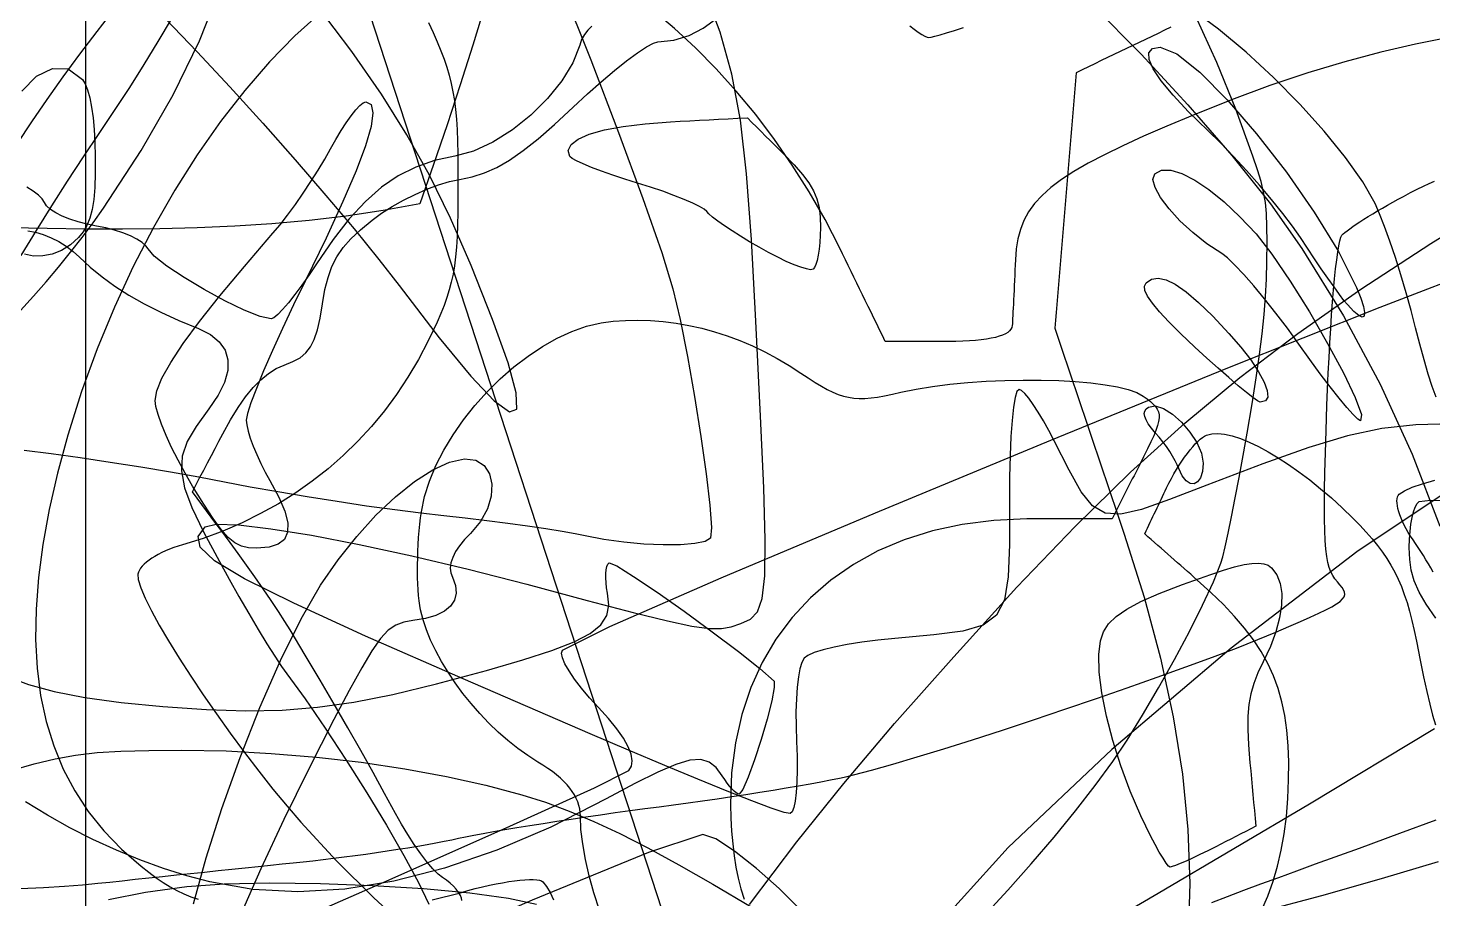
# Model space of a CAD drawing. Extents: x -75 to 75, y -75 to 75.
# Drawn here: x -1.62 to 40.6, y 19.99 to 46.18 of the extents above; entities that cross this region are included whole.
import ezdxf

# ---------------------------------------------------------------- set-up
doc = ezdxf.new("R2010")
doc.units = 0
for name, color, linetype in [('butterfly', 7, 'CONTINUOUS'), ('cat', 7, 'CONTINUOUS'), ('crosshair', 7, 'CONTINUOUS'), ('crown', 7, 'CONTINUOUS'), ('darth', 7, 'CONTINUOUS'), ('fallout', 7, 'CONTINUOUS'), ('hellokitty', 7, 'CONTINUOUS'), ('ironman', 7, 'CONTINUOUS'), ('jackskellington', 7, 'CONTINUOUS'), ('mushroom', 7, 'CONTINUOUS'), ('nes', 7, 'CONTINUOUS'), ('skullbones', 7, 'CONTINUOUS'), ('star', 7, 'CONTINUOUS'), ('stormtrooper', 7, 'CONTINUOUS')]:
    doc.layers.add(name, color=color, linetype=linetype)

msp = doc.modelspace()

# ---------------------------------------------------------------- linework, layer by layer
at = {"layer": 'butterfly', "color": 7}
for points in [[(20.062964, 19.817453), (21.479224, 21.705691), (22.890268, 23.461943), (24.421195, 25.258511), (26.197101, 27.267687), (28.097307, 29.356685), (29.848282, 31.190051), (31.509273, 32.819137), (33.13953, 34.295297), (34.798296, 35.66988), (36.544823, 36.994242), (38.438353, 38.319733), (40.538138, 39.697708), (42.95996, 41.186715)], [(3.353302, 19.834947), (3.728148, 21.218138), (4.202316, 22.709762), (4.750313, 24.242141), (5.346643, 25.747596), (5.965812, 27.158453), (6.582328, 28.40703), (7.170694, 29.425643), (7.694522, 30.18319), (8.253951, 30.886798), (8.833578, 31.522961), (9.418001, 32.078168), (9.991816, 32.538907), (10.539624, 32.891674), (11.046021, 33.122949), (11.495606, 33.219229), (11.8316, 33.176853), (12.08153, 33.02081), (12.24359, 32.77395), (12.315975, 32.459137), (12.296879, 32.099227), (12.184497, 31.717087), (11.977023, 31.335571), (11.672652, 30.977538), (11.4924, 30.791342), (11.343058, 30.608403), (11.225212, 30.430137), (11.139447, 30.257964), (11.086347, 30.093305), (11.066499, 29.937575), (11.080486, 29.792196), (11.128892, 29.658587), (11.224508, 29.410144), (11.246199, 29.181654), (11.196008, 28.975349), (11.075976, 28.793465), (10.888144, 28.638243), (10.634554, 28.511912), (10.317247, 28.416713), (9.938264, 28.354878), (9.667484, 28.3097), (9.429289, 28.221274), (9.203774, 28.064641), (8.971032, 27.814834), (8.711157, 27.446901), (8.404244, 26.935873), (8.030384, 26.256787), (7.569673, 25.384687), (6.80181, 23.881227), (6.065756, 22.372467), (5.374354, 20.888184), (4.740444, 19.458141)], [(42.017117, 32.904574), (38.317094, 30.421673), (34.5334, 27.531297), (30.945788, 24.484028), (27.834002, 21.53044), (25.477792, 18.921118), (24.156908, 16.906635), (24.151097, 15.737578), (24.368791, 15.782956), (24.884239, 16.009524), (25.663825, 16.399143), (26.673931, 16.933689), (27.880941, 17.595023), (29.251238, 18.365016), (30.751207, 19.225528), (32.347222, 20.158428)], [(32.347222, 20.158428), (36.887136, 22.848353), (40.650352, 25.109661)]]:
    msp.add_lwpolyline(points, dxfattribs=at)
at = {"layer": 'cat', "color": 7}
for points in [[(-1.828203, 39.340008), (-1.37297, 40.085549), (-0.907196, 40.833867), (-0.434863, 41.576077), (0.040018, 42.303294), (0.513463, 43.006631), (0.979149, 43.697878), (1.431882, 44.391724), (1.869309, 45.083628), (2.289078, 45.769059), (2.688846, 46.443513)], [(32.71835, 46.200207), (32.528643, 46.108945), (32.338936, 46.017685), (32.149229, 45.926423), (31.959522, 45.835161), (31.769818, 45.743901), (31.580111, 45.652639), (31.390407, 45.561377), (31.2007, 45.470118), (31.010993, 45.378855), (30.821289, 45.287596), (30.631584, 45.196334), (30.441877, 45.105074), (30.25217, 45.013812), (30.062466, 44.92255), (29.872759, 44.831291), (29.852834, 44.591148), (29.83291, 44.350994), (29.812985, 44.110842), (29.79306, 43.870699), (29.773135, 43.630548), (29.75321, 43.390397), (29.733285, 43.150254), (29.71336, 42.910102), (29.693435, 42.669951), (29.67351, 42.429808), (29.653586, 42.189654), (29.633661, 41.949503), (29.613736, 41.709351), (29.593811, 41.469208), (29.573886, 41.229057), (29.553961, 40.988906), (29.534036, 40.748763), (29.514111, 40.508611), (29.494186, 40.268457), (29.474262, 40.028306), (29.454337, 39.788163), (29.434412, 39.548012), (29.414487, 39.30786), (29.394562, 39.067706), (29.374637, 38.827566), (29.354712, 38.587412), (29.334787, 38.347261), (29.314862, 38.107106), (29.294938, 37.866966), (29.275013, 37.626812), (29.255088, 37.386661), (29.235163, 37.146509), (29.365753, 36.759823), (29.496331, 36.373136), (29.626918, 35.986449), (29.757508, 35.599765), (29.888095, 35.213078), (30.018685, 34.826394), (30.149272, 34.439708), (30.279851, 34.053021), (30.410441, 33.666334), (30.541028, 33.279647), (30.671615, 32.892963), (30.802205, 32.506277), (30.932783, 32.119593), (31.06337, 31.732906), (31.19396, 31.346219), (31.324547, 30.959532), (31.923067, 29.062293), (32.413744, 27.230555), (32.796353, 25.459018), (33.070693, 23.742368), (33.236532, 22.075287), (33.293696, 20.452489), (33.241894, 18.868644)]]:
    msp.add_lwpolyline(points, dxfattribs=at)
at = {"layer": 'crosshair', "color": 7}
msp.add_lwpolyline([(0.09992, 74.90009), (0.09992, 37.450045), (0.09992, -0.000003), (0.09992, -37.450048), (0.09992, -74.900096)], dxfattribs=at)
at = {"layer": 'crown', "color": 7}
msp.add_lwpolyline([(10.414676, 46.345396), (10.552539, 46.042349), (10.675528, 45.760516), (10.784469, 45.495388), (10.880186, 45.242452), (10.963505, 44.997187), (11.035251, 44.755088), (11.096248, 44.51164), (11.147321, 44.262328), (11.189297, 44.002641), (11.222999, 43.728067), (11.249254, 43.434087), (11.268885, 43.116195), (11.282717, 42.769877), (11.291573, 42.390616), (11.296283, 41.973904), (11.297666, 41.515222), (11.296368, 41.050876), (11.291923, 40.630816), (11.283428, 40.250344), (11.27, 39.904763), (11.250747, 39.58938), (11.224785, 39.299495), (11.191225, 39.030416), (11.149178, 38.777446), (11.097759, 38.535887), (11.036079, 38.301049), (10.96325, 38.06823), (10.878386, 37.832736), (10.780598, 37.589872), (10.669, 37.334941), (10.542703, 37.063251), (10.400821, 36.770098), (10.108684, 36.211324), (9.791731, 35.674049), (9.450447, 35.158672), (9.08532, 34.665601), (8.696835, 34.195238), (8.285481, 33.747992), (7.851744, 33.324267), (7.396111, 32.924468), (6.919068, 32.548997), (6.421103, 32.198262), (5.902703, 31.872659), (5.364354, 31.572609), (4.806542, 31.298501), (4.229756, 31.050746), (3.634483, 30.82975), (3.021207, 30.635914), (2.886155, 30.594467), (2.75575, 30.549791), (2.630454, 30.502188), (2.51073, 30.451961), (2.397041, 30.399414), (2.289849, 30.344849), (2.189616, 30.288571), (2.096806, 30.23088), (2.011881, 30.172081), (1.935302, 30.112476), (1.867534, 30.052368), (1.809038, 29.992063), (1.760277, 29.931865), (1.721712, 29.872071), (1.693809, 29.812988), (1.677028, 29.75492), (1.687264, 29.58857), (1.76224, 29.343675), (1.896531, 29.028494), (2.084716, 28.651299), (2.32137, 28.220345), (2.601069, 27.743906), (2.918389, 27.230239), (3.267906, 26.687616), (3.644198, 26.124292), (4.04184, 25.548542), (4.455409, 24.968621), (4.879479, 24.3928), (5.308629, 23.82934), (5.737434, 23.286506), (6.16047, 22.772559), (6.572314, 22.295773), (7.647348, 21.132924), (8.763789, 20.018869), (9.921208, 18.953861)], dxfattribs=at)
at = {"layer": 'darth', "color": 7}
for points in [[(14.423108, 47.407158), (15.286408, 45.216939), (16.119529, 43.039592), (16.854461, 41.050213), (17.423193, 39.423902), (17.757713, 38.335757), (17.971282, 37.410043), (18.191317, 36.300814), (18.404249, 35.098146), (18.59651, 33.892112), (18.75453, 32.772785), (18.864743, 31.830239), (18.913581, 31.154542), (18.887472, 30.835775), (18.729871, 30.737866), (18.419079, 30.671666), (17.986978, 30.636577), (17.465453, 30.632005), (16.886389, 30.65732), (16.28167, 30.711953), (15.683179, 30.79529), (15.122802, 30.906731), (14.824497, 30.968868), (14.424786, 31.039477), (13.941101, 31.116109), (13.390871, 31.196314), (12.791527, 31.277639), (12.160499, 31.357643), (11.515218, 31.433869), (10.873113, 31.503874), (10.183154, 31.582419), (9.40072, 31.683122), (8.552857, 31.801822), (7.666614, 31.93435), (6.769036, 32.076545), (5.887171, 32.224235), (5.048066, 32.37326), (4.278769, 32.519453), (3.506481, 32.666127), (2.658804, 32.816532), (1.763387, 32.966403), (0.847878, 33.11148), (-0.060075, 33.247499), (-0.932824, 33.370201), (-1.74272, 33.47532)], [(15.26926, 24.948092), (11.44927, 26.599933), (8.513764, 27.891167), (6.359602, 28.877288), (4.883647, 29.613789), (3.982758, 30.156164), (3.553799, 30.559911), (3.493629, 30.880521), (3.699111, 31.173491), (4.025314, 31.25402), (4.69843, 31.233051), (5.670995, 31.119072), (6.895542, 30.920535), (8.324604, 30.645902), (9.910717, 30.303637), (11.606413, 29.902204), (13.364227, 29.450067), (15.180032, 28.9655), (16.566137, 28.602977), (17.592874, 28.349555), (18.330572, 28.192287), (18.849563, 28.118223), (19.220177, 28.114413), (19.512745, 28.167925), (19.797597, 28.265803), (20.087967, 28.399207), (20.301457, 28.615871), (20.443161, 29.017445), (20.518173, 29.705585), (20.531587, 30.781941), (20.488499, 32.348164), (20.394002, 34.505911), (20.253191, 37.356833), (20.118813, 39.816873), (19.972322, 41.793792), (19.785525, 43.410254), (19.53023, 44.788921), (19.178244, 46.052455), (18.701375, 47.323519)], [(2.5169, 46.442393), (3.457573, 45.459038), (4.437622, 44.404771), (5.428271, 43.312458), (6.400741, 42.214958), (7.326255, 41.145135), (8.176033, 40.13585), (8.921299, 39.219962), (9.533274, 38.430338), (10.736921, 36.859856), (11.687206, 35.70513), (12.388912, 34.964424), (12.846819, 34.635996), (13.065711, 34.718103), (13.05037, 35.209009), (12.805578, 36.106969), (12.336118, 37.410246), (11.689784, 39.035488), (11.071905, 40.459838), (10.443403, 41.749204), (9.765199, 42.969499), (8.998213, 44.186636), (8.103367, 45.466522), (7.041579, 46.875068)], [(41.165735, 34.268935), (40.082227, 34.247712), (39.068358, 34.133282), (38.028925, 33.909991), (36.868729, 33.562177), (35.492571, 33.074181), (33.805249, 32.43035), (32.686919, 31.997952), (31.843924, 31.701971), (31.216465, 31.559833), (30.744736, 31.588956), (30.36894, 31.806769), (30.029271, 32.230695), (29.66593, 32.878158), (29.219116, 33.766579), (29.058345, 34.075666), (28.896993, 34.364021), (28.739403, 34.625325), (28.589915, 34.853273), (28.45288, 35.041552), (28.332639, 35.183849), (28.233537, 35.273855), (28.159916, 35.305261), (28.098138, 35.243172), (28.042311, 35.06238), (27.993139, 34.771104), (27.951327, 34.377565), (27.917579, 33.889978), (27.892602, 33.316565), (27.8771, 32.665543), (27.871774, 31.945128), (27.870025, 30.644025), (27.835, 29.674225), (27.722091, 28.982289), (27.486678, 28.514782), (27.084143, 28.218271), (26.469866, 28.039314), (25.599229, 27.924475), (24.427612, 27.820321), (23.914838, 27.768733), (23.435054, 27.707011), (22.99627, 27.63691), (22.606496, 27.560188), (22.273741, 27.478595), (22.006013, 27.393889), (21.811324, 27.307822), (21.697682, 27.222154), (21.630928, 27.100095), (21.574043, 26.91058), (21.527615, 26.660181), (21.492238, 26.355469), (21.4685, 26.00301), (21.456994, 25.609378), (21.45832, 25.181139), (21.473052, 24.724871), (21.488332, 24.274563), (21.491233, 23.863864), (21.48227, 23.49848), (21.461955, 23.184118), (21.430802, 22.926492), (21.389325, 22.731304), (21.338036, 22.604267), (21.277449, 22.551088), (21.101929, 22.588347), (20.712694, 22.720229), (20.134386, 22.936906), (19.39165, 23.228543), (18.509127, 23.585311), (17.51146, 23.997375), (16.423293, 24.454908), (15.26926, 24.948092)], [(40.685336, 28.431586), (40.397224, 28.849975), (40.185459, 29.215001), (40.039355, 29.547487), (39.948223, 29.868266), (39.901382, 30.198164), (39.888146, 30.558006), (39.894185, 30.801931), (39.911514, 31.036714), (39.938918, 31.256707), (39.975178, 31.456249), (40.019074, 31.629686), (40.069395, 31.771361), (40.124922, 31.875623), (40.184445, 31.936814), (40.52272, 31.982647), (41.213267, 31.966673)], [(31.820327, 22.482943), (31.502367, 23.223324), (31.221482, 23.986044), (30.982937, 24.748225), (30.791991, 25.486984), (30.653903, 26.179433), (30.573935, 26.802698), (30.55734, 27.333891), (30.609396, 27.750132), (30.702987, 28.01456), (30.854382, 28.254342), (31.080453, 28.479634), (31.398072, 28.7006), (31.8241, 28.927388), (32.375413, 29.170162), (33.068878, 29.439074), (33.921361, 29.744283), (34.30701, 29.873005), (34.639473, 29.971176), (34.922962, 30.039259), (35.161683, 30.077712), (35.359851, 30.086997), (35.521674, 30.06758), (35.651361, 30.019907), (35.753125, 29.944444), (35.909047, 29.734468), (36.010559, 29.474157), (36.05808, 29.168163), (36.052012, 28.821126), (35.992788, 28.437693), (35.880819, 28.022508), (35.716518, 27.580212), (35.500296, 27.115457), (35.341492, 26.782911), (35.218034, 26.469126), (35.127799, 26.15795), (35.068657, 25.833239), (35.038493, 25.478847), (35.035191, 25.078622), (35.056612, 24.616421), (35.100624, 24.076093), (35.122891, 23.837736), (35.145159, 23.59938), (35.167426, 23.361023), (35.189693, 23.12267), (35.211961, 22.884313), (35.234228, 22.645957), (35.256495, 22.407601), (35.278763, 22.169244), (35.128691, 22.092683), (34.978619, 22.016122), (34.828548, 21.93956), (34.678476, 21.863002), (34.528404, 21.786441), (34.378333, 21.70988), (34.228261, 21.633318), (34.078189, 21.556757), (33.833514, 21.433722), (33.598479, 21.31894), (33.378713, 21.214924), (33.179845, 21.124189), (33.007503, 21.049242), (32.867315, 20.9926), (32.764908, 20.95677), (32.705912, 20.944267), (32.656853, 20.975673), (32.58292, 21.065679), (32.487749, 21.207976), (32.37497, 21.396254), (32.248213, 21.624203), (32.111115, 21.885506), (31.9673, 22.173859), (31.820327, 22.482943)], [(-2.126636, 23.849149), (-1.441683, 24.049414), (-0.812772, 24.20147), (-0.196704, 24.31163), (0.449717, 24.386224), (1.169688, 24.431566), (2.006407, 24.453974), (3.00307, 24.459788), (4.329129, 24.435235), (5.682979, 24.364261), (7.043691, 24.24962), (8.390337, 24.094067), (9.70199, 23.90035), (10.957722, 23.671225), (12.136604, 23.409447), (13.217709, 23.117765), (13.924094, 22.890731), (14.637668, 22.626402), (15.37693, 22.31574), (16.160377, 21.949704), (17.006509, 21.51925), (17.933823, 21.015336), (18.960818, 20.428924), (20.105992, 19.750969)], [(35.445096, 19.605862), (37.259726, 20.090946), (39.051132, 20.598545), (40.767415, 21.116002)], [(13.657333, 19.8145), (12.820557, 19.99681), (11.657754, 20.155589), (10.263739, 20.286046), (8.733326, 20.383384), (7.161329, 20.442817), (5.642561, 20.459553), (4.271837, 20.428802), (3.14397, 20.34577), (1.910824, 20.178962), (0.796407, 19.960892)]]:
    msp.add_lwpolyline(points, dxfattribs=at)
at = {"layer": 'fallout', "color": 7}
for points in [[(40.692866, 35.079449), (40.580937, 35.394959), (40.460072, 35.771387), (40.333806, 36.198243), (40.205666, 36.665033), (40.079185, 37.161264), (39.945445, 37.681575), (39.796506, 38.217373), (39.637358, 38.75333), (39.472986, 39.274118), (39.308382, 39.7644), (39.148529, 40.208852), (38.998423, 40.592141), (38.863041, 40.898933), (38.491566, 41.550251), (37.97096, 42.286101), (37.330496, 43.075448), (36.599439, 43.88726), (35.807063, 44.690515), (34.982641, 45.454172), (34.155439, 46.147205), (33.35473, 46.738582)], [(38.029396, 37.859727), (37.926083, 37.987664), (37.790244, 38.167519), (37.627681, 38.391033), (37.444186, 38.649941), (37.245552, 38.935979), (37.037574, 39.240886), (36.826046, 39.556399), (36.616761, 39.874255), (36.379537, 40.216686), (36.087928, 40.602628), (35.753348, 41.018886), (35.387204, 41.452252), (35.000906, 41.88953), (34.60586, 42.317515), (34.213478, 42.723009), (33.835165, 43.09281), (33.257219, 43.658849), (32.790184, 44.158021), (32.435571, 44.587671), (32.194904, 44.945148), (32.069696, 45.227802), (32.061455, 45.43298), (32.171711, 45.558033), (32.401967, 45.600304), (32.902184, 45.399841), (33.592948, 44.848478), (34.412944, 44.021259), (35.300869, 42.993231), (36.195412, 41.839436), (37.035266, 40.634917), (37.759124, 39.45472), (38.305675, 38.373891), (38.435249, 38.052821), (38.515838, 37.801214), (38.548485, 37.621024), (38.534233, 37.514205), (38.474156, 37.482715), (38.369288, 37.5285), (38.220681, 37.653522), (38.029396, 37.859727)], [(-1.812755, 44.273837), (-1.366214, 44.724523), (-0.890443, 44.963831), (-0.419894, 44.947405), (0.010982, 44.630828), (0.092915, 44.499361), (0.166656, 44.314497), (0.231507, 44.080419), (0.286768, 43.801301), (0.331739, 43.481323), (0.365722, 43.124665), (0.388018, 42.735511), (0.397927, 42.318028), (0.396355, 41.811451), (0.381347, 41.38271), (0.350796, 41.021658), (0.302596, 40.718145), (0.234639, 40.462019), (0.144819, 40.243131), (0.03103, 40.051327), (-0.108837, 39.876453), (-0.348292, 39.656899), (-0.614626, 39.49045), (-0.896741, 39.378224), (-1.183537, 39.321342), (-1.463914, 39.320778), (-1.726774, 39.37795)], [(3.320856, 32.399007), (3.094424, 32.788293), (2.883184, 33.179543), (2.691758, 33.562188), (2.524769, 33.92566), (2.38684, 34.259382), (2.282596, 34.552786), (2.216659, 34.795302), (2.193653, 34.976356), (2.244756, 35.271168), (2.4005, 35.651039), (2.66454, 36.121148), (3.040531, 36.68669), (3.532128, 37.352856), (4.142984, 38.12483), (4.876755, 39.007802), (5.737095, 40.006961), (5.948652, 40.260493), (6.175737, 40.552872), (6.411253, 40.873708), (6.648106, 41.212603), (6.879201, 41.559167), (7.097442, 41.903004), (7.295734, 42.233726), (7.466982, 42.540939), (7.624588, 42.825326), (7.783784, 43.090634), (7.940215, 43.331054), (8.089527, 43.540782), (8.227367, 43.714012), (8.34938, 43.844938), (8.451214, 43.927753), (8.528512, 43.956645), (8.690239, 43.875336), (8.742497, 43.629893), (8.684518, 43.218044), (8.515534, 42.637512), (8.234777, 41.886025), (7.841478, 40.96131), (7.334872, 39.861095), (6.714188, 38.583102), (6.356402, 37.849028), (6.022618, 37.140348), (5.720144, 36.47429), (5.456284, 35.86806), (5.238342, 35.338873), (5.073625, 34.903955), (4.969438, 34.580514), (4.933086, 34.385766), (4.947634, 34.239522), (4.989334, 34.055092), (5.055261, 33.839952), (5.14249, 33.601564), (5.248097, 33.3474), (5.36916, 33.084922), (5.502753, 32.821606), (5.645953, 32.564914), (5.914525, 32.068186), (6.093105, 31.645868), (6.181201, 31.295447), (6.178317, 31.014388), (6.083954, 30.800187), (5.897621, 30.650304), (5.618821, 30.562225), (5.247058, 30.533427), (5.005163, 30.547115), (4.790958, 30.597009), (4.590759, 30.696366), (4.39088, 30.85844), (4.177636, 31.096486), (3.93734, 31.423762), (3.656309, 31.853519), (3.320856, 32.399007)], [(20.345121, 39.583518), (20.0601, 39.749944), (19.787471, 39.916097), (19.533681, 40.077557), (19.305179, 40.229909), (19.108413, 40.368742), (18.949831, 40.489635), (18.835882, 40.588181), (18.773013, 40.659956), (18.699886, 40.727201), (18.556538, 40.812754), (18.351479, 40.913109), (18.093218, 41.024765), (17.790264, 41.144215), (17.451128, 41.267959), (17.084318, 41.392486), (16.698344, 41.514299), (16.313126, 41.634887), (15.948481, 41.755912), (15.612768, 41.874118), (15.314344, 41.98624), (15.061566, 42.089022), (14.862794, 42.179209), (14.726382, 42.253538), (14.660691, 42.308749), (14.609909, 42.498752), (14.694805, 42.676372), (14.90888, 42.839358), (15.245633, 42.985473), (15.698567, 43.112459), (16.261181, 43.218075), (16.926975, 43.300069), (17.689452, 43.356194), (17.977762, 43.371321), (18.266071, 43.386448), (18.55438, 43.401575), (18.84269, 43.416703), (19.130999, 43.43183), (19.419309, 43.446957), (19.707619, 43.462084), (19.995928, 43.477211), (20.133152, 43.339986), (20.270376, 43.202761), (20.4076, 43.065539), (20.544824, 42.928314), (20.682048, 42.791089), (20.819273, 42.653864), (20.956496, 42.516642), (21.09372, 42.379417), (21.405161, 42.058438), (21.653565, 41.776944), (21.845563, 41.521583), (21.987785, 41.279022), (22.086861, 41.035904), (22.149421, 40.778887), (22.182095, 40.494633), (22.191512, 40.169792), (22.186974, 39.943642), (22.173961, 39.727243), (22.15339, 39.525713), (22.126172, 39.344179), (22.093221, 39.187763), (22.055447, 39.061596), (22.013763, 38.970797), (21.969083, 38.920491), (21.895797, 38.909202), (21.77213, 38.930284), (21.604742, 38.980965), (21.400294, 39.058545), (21.165447, 39.160309), (20.906861, 39.28353), (20.631199, 39.425496), (20.345121, 39.583518)], [(36.565366, 36.674448), (36.225491, 37.146038), (35.881127, 37.602216), (35.541754, 38.031846), (35.216869, 38.423779), (34.915955, 38.766871), (34.648504, 39.049977), (34.424002, 39.261954), (34.251942, 39.391655), (33.804897, 39.687624), (33.381456, 40.023344), (32.997809, 40.379492), (32.67014, 40.736734), (32.414633, 41.075754), (32.247476, 41.377224), (32.184856, 41.62182), (32.242958, 41.790216), (32.447216, 41.90006), (32.721818, 41.902036), (33.056709, 41.802205), (33.44184, 41.606487), (33.867166, 41.32085), (34.322642, 40.95126), (34.798217, 40.503687), (35.283846, 39.984099), (35.762291, 39.371784), (36.312404, 38.561495), (36.886024, 37.639422), (37.435, 36.691739), (37.911182, 35.80463), (38.266418, 35.064282), (38.452552, 34.556875), (38.421429, 34.368585), (38.341241, 34.415648), (38.202449, 34.550531), (38.012672, 34.763772), (37.779511, 35.045921), (37.51059, 35.387514), (37.213515, 35.779098), (36.895902, 36.211216), (36.565366, 36.674448)], [(33.445213, 36.580634), (33.017401, 36.987449), (32.663435, 37.341683), (32.3813, 37.645995), (32.168987, 37.903034), (32.024475, 38.115452), (31.945749, 38.285897), (31.930792, 38.417023), (31.977595, 38.511486), (32.145292, 38.625272), (32.344741, 38.658032), (32.580574, 38.606942), (32.857429, 38.469181), (33.17993, 38.24193), (33.552709, 37.922369), (33.980402, 37.50768), (34.467633, 36.995041), (34.827492, 36.58239), (35.127325, 36.193736), (35.362549, 35.839132), (35.528586, 35.528628), (35.620858, 35.272277), (35.634772, 35.080129), (35.565771, 34.962234), (35.409262, 34.928646), (35.332097, 34.964559), (35.190721, 35.062755), (34.993193, 35.216471), (34.747564, 35.418926), (34.461896, 35.663344), (34.144244, 35.942953), (33.802659, 36.250973), (33.445213, 36.580634)], [(32.962856, 32.930428), (32.918098, 33.03872), (32.855524, 33.162926), (32.777992, 33.298669), (32.688358, 33.441575), (32.589484, 33.587267), (32.484227, 33.731369), (32.375444, 33.869506), (32.265993, 33.997299), (32.141493, 34.143642), (32.045487, 34.274184), (31.977711, 34.389881), (31.937906, 34.491696), (31.925799, 34.580587), (31.941152, 34.657518), (31.983683, 34.723451), (32.053141, 34.779345), (32.254469, 34.818187), (32.50204, 34.739179), (32.773335, 34.5655), (33.045823, 34.320319), (33.296976, 34.026816), (33.504259, 33.708168), (33.645156, 33.387549), (33.697124, 33.088134), (33.675619, 32.83861), (33.616829, 32.651048), (33.52936, 32.527305), (33.421808, 32.469221), (33.302784, 32.478647), (33.180878, 32.557424), (33.064701, 32.707402), (32.962856, 32.930428)], [(-2.24699, 26.678707), (-1.612898, 26.433331), (-0.838082, 26.223333), (0.086712, 26.045719), (1.170736, 25.897499), (2.423244, 25.77568), (3.742407, 25.684621), (4.921264, 25.645912), (6.015282, 25.665724), (7.079929, 25.750218), (8.170675, 25.905576), (9.342986, 26.137969), (10.652332, 26.453569), (12.154181, 26.858553), (13.25154, 27.176496), (14.121938, 27.458808), (14.787052, 27.719308), (15.268555, 27.971823), (15.588124, 28.230178), (15.767434, 28.50819), (15.82816, 28.819681), (15.791977, 29.178481), (15.764681, 29.33897), (15.747479, 29.493803), (15.740158, 29.639218), (15.742501, 29.771467), (15.754298, 29.886794), (15.775332, 29.981449), (15.805388, 30.051671), (15.844253, 30.093708), (16.070911, 29.9997), (16.577485, 29.685203), (17.280083, 29.210426), (18.094814, 28.635568), (18.937784, 28.020831), (19.725101, 27.42642), (20.372873, 26.912539), (20.797208, 26.539382), (20.8052, 26.348777), (20.727654, 25.942496), (20.587468, 25.394855), (20.407547, 24.780155), (20.21079, 24.172706), (20.020102, 23.646813), (19.858384, 23.276789), (19.748537, 23.136931), (19.708474, 23.148107), (19.657598, 23.180156), (19.597989, 23.230826), (19.531725, 23.297868), (19.460886, 23.379035), (19.38755, 23.472078), (19.313795, 23.574753), (19.241701, 23.684811), (19.055499, 23.937714), (18.848266, 24.103629), (18.594875, 24.17758), (18.2702, 24.154579), (17.849114, 24.029642), (17.306492, 23.797785), (16.617207, 23.454019), (15.756132, 22.993367), (14.087138, 22.147109), (12.464206, 21.452419), (10.889898, 20.909825), (9.366772, 20.519867), (7.897388, 20.28308), (6.484309, 20.200005), (5.130094, 20.271173), (3.837313, 20.497151)], [(3.837313, 20.497151), (3.144488, 20.681707), (2.442467, 20.903531), (1.735938, 21.160582), (1.02959, 21.450825), (0.328113, 21.77222), (-0.363805, 22.122728), (-1.041474, 22.500319), (-1.700204, 22.902951)]]:
    msp.add_lwpolyline(points, dxfattribs=at)
at = {"layer": 'hellokitty', "color": 7}
for points in [[(-1.940019, 42.709016), (-1.50819, 43.360701), (-1.047469, 44.031078), (-0.56372, 44.712012), (-0.062811, 45.395382), (0.449393, 46.073054), (0.967024, 46.736903)], [(7.158689, 46.628868), (6.391217, 45.938649), (5.63303, 45.160774), (4.888731, 44.301489), (4.162923, 43.367037), (3.460212, 42.363664), (2.785198, 41.297614), (2.142487, 40.175132), (1.536682, 39.002465), (0.972386, 37.785856), (0.454203, 36.531547), (-0.013264, 35.245788), (-0.425411, 33.934821), (-0.734859, 32.790669), (-0.9855, 31.695757), (-1.177163, 30.649077), (-1.309676, 29.649615), (-1.382867, 28.696361), (-1.396566, 27.788306), (-1.350599, 26.924437), (-1.244797, 26.103749), (-1.078986, 25.325231), (-0.852996, 24.587866), (-0.566656, 23.89065), (-0.219792, 23.232573), (0.187766, 22.612621), (0.656189, 22.029784), (1.18565, 21.483055), (1.77632, 20.97142), (2.010843, 20.788114), (2.231016, 20.624295), (2.441132, 20.478708), (2.645487, 20.350093), (2.848374, 20.237199), (3.054089, 20.138763), (3.266926, 20.053529), (3.491179, 19.980238)], [(41.081729, 45.887426), (40.079456, 45.692678), (39.034805, 45.450382), (37.953309, 45.161262), (36.840501, 44.826047), (35.701913, 44.445465), (34.543071, 44.02024), (33.369515, 43.551105), (32.599272, 43.225867), (31.904782, 42.922007), (31.282321, 42.63648), (30.728166, 42.366255), (30.238598, 42.108287), (29.809886, 41.859544), (29.438315, 41.616983), (29.120155, 41.377568), (28.851685, 41.138258), (28.629181, 40.896015), (28.448923, 40.647803), (28.307182, 40.390583), (28.200242, 40.121315), (28.124374, 39.836959), (28.075856, 39.534482), (28.050967, 39.210841), (28.044256, 39.054969), (28.037418, 38.898621), (28.030503, 38.742815), (28.023558, 38.588566), (28.016635, 38.436891), (28.00978, 38.288804), (28.003043, 38.145322), (27.996473, 38.007462), (27.990117, 37.876243), (27.984027, 37.752675), (27.97825, 37.637776), (27.972834, 37.532564), (27.967827, 37.438056), (27.963281, 37.355264), (27.959242, 37.285208), (27.955762, 37.228901), (27.944479, 37.172003), (27.918295, 37.118629), (27.877291, 37.068802), (27.821546, 37.022543), (27.751141, 36.979871), (27.666158, 36.940803), (27.566675, 36.905365), (27.452774, 36.873569), (27.324534, 36.845432), (27.182037, 36.820991), (27.025363, 36.800248), (26.854592, 36.78323), (26.669805, 36.769966), (26.471082, 36.760455), (26.258504, 36.754754), (26.03215, 36.752778), (25.913856, 36.752778), (25.795561, 36.752778), (25.677266, 36.752778), (25.558972, 36.752778), (25.440677, 36.752778), (25.322382, 36.752778), (25.204088, 36.752778), (25.085793, 36.752778), (24.967498, 36.752778), (24.849204, 36.752778), (24.730909, 36.752778), (24.612614, 36.752778), (24.49432, 36.752778), (24.376025, 36.752778), (24.25773, 36.752778), (24.139436, 36.752778), (24.053849, 36.928298), (23.968262, 37.103815), (23.882676, 37.279334), (23.79709, 37.454851), (23.711503, 37.630371), (23.625916, 37.805891), (23.54033, 37.981407), (23.454743, 38.156927), (23.369157, 38.332447), (23.28357, 38.507964), (23.197984, 38.683483), (23.112397, 38.859), (23.026811, 39.03452), (22.941224, 39.210039), (22.855637, 39.385556), (22.770051, 39.561076), (22.32977, 40.415128), (21.854006, 41.246611), (21.346069, 42.052316), (20.809269, 42.829034), (20.246918, 43.573553), (19.662326, 44.282665), (19.058803, 44.953163), (18.439661, 45.581835), (17.80821, 46.165474), (17.167761, 46.700869)], [(24.879814, 46.245083), (25.012567, 46.141829), (25.131841, 46.054986), (25.236422, 45.985605), (25.325094, 45.934746), (25.39664, 45.903456), (25.449845, 45.892788), (25.517183, 45.901762), (25.630197, 45.928066), (25.786274, 45.970814), (25.982802, 46.029126), (26.217169, 46.102118), (26.486762, 46.188904)], [(15.546364, 19.649914), (15.381789, 20.173067), (15.242016, 20.682712), (15.129328, 21.173237), (15.046009, 21.63903), (14.994342, 22.074477), (14.976613, 22.473962), (14.971705, 22.583688), (14.956962, 22.69214), (14.932341, 22.799367), (14.897808, 22.905421), (14.853326, 23.010343), (14.798858, 23.114183), (14.734366, 23.216989), (14.659813, 23.318806), (14.575162, 23.419683), (14.480377, 23.519666), (14.375419, 23.618805), (14.260251, 23.717143), (14.134838, 23.81473), (13.999141, 23.911614), (13.853124, 24.007837), (13.696749, 24.103454), (13.394184, 24.295015), (13.093952, 24.51041), (12.797908, 24.747231), (12.507906, 25.003066), (12.225801, 25.275506), (11.953447, 25.562145), (11.692699, 25.860573), (11.445411, 26.168375), (11.213439, 26.483149), (10.998636, 26.802484), (10.802858, 27.123971), (10.627959, 27.4452), (10.475793, 27.763758), (10.348215, 28.077242), (10.247081, 28.383241), (10.174243, 28.679346), (10.151295, 28.810032), (10.131673, 28.95493), (10.11536, 29.112532), (10.10235, 29.281323), (10.092624, 29.459795), (10.086173, 29.646428), (10.082984, 29.839717), (10.083043, 30.038147), (10.08634, 30.240204), (10.092859, 30.444378), (10.10259, 30.649156), (10.115519, 30.853024), (10.131634, 31.054472), (10.150921, 31.251985), (10.173369, 31.444054), (10.198963, 31.629164), (10.294201, 32.08773), (10.441032, 32.552753), (10.635323, 33.01989), (10.872943, 33.484795), (11.149762, 33.943126), (11.461646, 34.390536), (11.804465, 34.822686), (12.174088, 35.235227), (12.566382, 35.623816), (12.977217, 35.984112), (13.40246, 36.311767), (13.83798, 36.602436), (14.279646, 36.851779), (14.723326, 37.055448), (15.164889, 37.209103), (15.600203, 37.308395), (15.964008, 37.357363), (16.333706, 37.386147), (16.708362, 37.394981), (17.087037, 37.384115), (17.468797, 37.353756), (17.852703, 37.304156), (18.23782, 37.235545), (18.623211, 37.14816), (19.007939, 37.042237), (19.391068, 36.918011), (19.771661, 36.775717), (20.148781, 36.61559), (20.521493, 36.437864), (20.888858, 36.242775), (21.249942, 36.030558), (21.603806, 35.80145), (21.826705, 35.652343), (22.031298, 35.520912), (22.220503, 35.406595), (22.397239, 35.308828), (22.564423, 35.227048), (22.724972, 35.160692), (22.881806, 35.109198), (23.03784, 35.071998), (23.195994, 35.048546), (23.359185, 35.038244), (23.530331, 35.040502), (23.71235, 35.054867), (23.908159, 35.080691), (24.120677, 35.117445), (24.352821, 35.16455), (24.607508, 35.221446), (25.067605, 35.316016), (25.561927, 35.396489), (26.083006, 35.462975), (26.623374, 35.515598), (27.175562, 35.554471), (27.732102, 35.579702), (28.285525, 35.591414), (28.828365, 35.589721), (29.353152, 35.574763), (29.852417, 35.546625), (30.318693, 35.505444), (30.744513, 35.451325), (31.122406, 35.38439), (31.444904, 35.304753), (31.70454, 35.212528), (31.893846, 35.107835), (32.009444, 35.021766), (32.109334, 34.942235), (32.193357, 34.866557), (32.261347, 34.792054), (32.313146, 34.716043), (32.348596, 34.635841), (32.367533, 34.548764), (32.369791, 34.452131), (32.355228, 34.343264), (32.32367, 34.219475), (32.274956, 34.078088), (32.20893, 33.916414), (32.125429, 33.731779), (32.024292, 33.521492), (31.905358, 33.282879), (31.768469, 33.013252), (31.717697, 32.913735), (31.666928, 32.814218), (31.616156, 32.7147), (31.565384, 32.615183), (31.514615, 32.515666), (31.463844, 32.416149), (31.413075, 32.316632), (31.362303, 32.217114), (31.311531, 32.117597), (31.260762, 32.01808), (31.20999, 31.918563), (31.159219, 31.819046), (31.10845, 31.719528), (31.057678, 31.620011), (31.006909, 31.520494), (30.956137, 31.420977), (30.795956, 31.420412), (30.635778, 31.419848), (30.475597, 31.419284), (30.315416, 31.418719), (30.155236, 31.418155), (29.995055, 31.41759), (29.834877, 31.417026), (29.674696, 31.416461), (29.514515, 31.415897), (29.354334, 31.415332), (29.194156, 31.414768), (29.033975, 31.414204), (28.873794, 31.413639), (28.713616, 31.413075), (28.553435, 31.41251), (28.393255, 31.411946), (27.401078, 31.36915), (26.45503, 31.249041), (25.557682, 31.054099), (24.711603, 30.786801), (23.919363, 30.449619), (23.183531, 30.045028), (22.506678, 29.575506), (21.891372, 29.043528), (21.340185, 28.45157), (20.855685, 27.802106), (20.440443, 27.097617), (20.097028, 26.340576), (19.828011, 25.53346), (19.63596, 24.678742), (19.523446, 23.778901), (19.493038, 22.836415), (19.503003, 22.418181), (19.523123, 22.02167), (19.554143, 21.644683), (19.596806, 21.285019), (19.651854, 20.940471), (19.720031, 20.60884), (19.802079, 20.28792), (19.898742, 19.975514)], [(35.446369, 19.63768), (35.63537, 20.07005), (35.797307, 20.515459), (35.933182, 20.975712), (36.044008, 21.452631), (36.130792, 21.948021), (36.19454, 22.463698), (36.236264, 23.001478), (36.260083, 23.566653), (36.264514, 24.095608), (36.24823, 24.591699), (36.209797, 25.058274), (36.147849, 25.498687), (36.060995, 25.916289), (35.94785, 26.314437), (35.807029, 26.696478), (35.637145, 27.065766), (35.436813, 27.425656), (35.204643, 27.779497), (34.939252, 28.130644), (34.63925, 28.482448), (34.303256, 28.83826), (33.929879, 29.201435), (33.517736, 29.575323), (33.418989, 29.66227), (33.320242, 29.749214), (33.221495, 29.836161), (33.122746, 29.923108), (33.023999, 30.010052), (32.925252, 30.096999), (32.826506, 30.183943), (32.727759, 30.27089), (32.629012, 30.357837), (32.530265, 30.444781), (32.431519, 30.531729), (32.332772, 30.618676), (32.234022, 30.70562), (32.135276, 30.792567), (32.036529, 30.879511), (31.937782, 30.966458), (31.978961, 31.05281), (32.02014, 31.139164), (32.061319, 31.225515), (32.102498, 31.31187), (32.143677, 31.398221), (32.184856, 31.484573), (32.226036, 31.570927), (32.267212, 31.657279), (32.308391, 31.74363), (32.34957, 31.829985), (32.390749, 31.916336), (32.431928, 32.002688), (32.473107, 32.089042), (32.514286, 32.175394), (32.555465, 32.261748), (32.596644, 32.348099), (32.666548, 32.489913), (32.739965, 32.62985), (32.816278, 32.767098), (32.894874, 32.900837), (32.975141, 33.030259), (33.056466, 33.154549), (33.138234, 33.272888), (33.219836, 33.384467), (33.300653, 33.488469), (33.380076, 33.584083), (33.457487, 33.670491), (33.532278, 33.746883), (33.60383, 33.81244), (33.671535, 33.866353), (33.734779, 33.907803), (33.792945, 33.935969), (33.950842, 33.975381), (34.133801, 33.98334), (34.339792, 33.960988), (34.566798, 33.909468), (34.812797, 33.829938), (35.07576, 33.723546), (35.35367, 33.591441), (35.644503, 33.434771), (35.946235, 33.25469), (36.256843, 33.052343), (36.574307, 32.828882), (36.896604, 32.585457), (37.221708, 32.323216), (37.547598, 32.043311), (37.872252, 31.746887), (38.193647, 31.435096), (38.402551, 31.221649), (38.594682, 31.015237), (38.771076, 30.813858), (38.93277, 30.615506), (39.080801, 30.418182), (39.216206, 30.219881), (39.34002, 30.018595), (39.453281, 29.812324), (39.557023, 29.599066), (39.652284, 29.376813), (39.740101, 29.143562), (39.821508, 28.897309), (39.897547, 28.636053), (39.969248, 28.35779), (40.03765, 28.060515), (40.103789, 27.742221), (40.217688, 27.17027), (40.320141, 26.667429), (40.414476, 26.227351), (40.504017, 25.843684), (40.592087, 25.510075), (40.682014, 25.220174)], [(40.604872, 29.816812), (40.535321, 29.938861), (40.463114, 30.062404), (40.388763, 30.186523), (40.312783, 30.310311), (40.235686, 30.432852), (40.157987, 30.553231), (40.080195, 30.670542), (40.002827, 30.783866), (39.928408, 30.895219), (39.859478, 31.006446), (39.796246, 31.116846), (39.738921, 31.225719), (39.68772, 31.332365), (39.642847, 31.436084), (39.604518, 31.536177), (39.572943, 31.631944), (39.548333, 31.722684), (39.530892, 31.807698), (39.520845, 31.886285), (39.518305, 31.957744), (39.523667, 32.021376), (39.537045, 32.076483), (39.558635, 32.122361), (39.588674, 32.158313), (39.745818, 32.262947), (39.980258, 32.367917), (40.285266, 32.472243), (40.654125, 32.57495)], [(10.517866, 19.959944), (10.806829, 20.024818), (11.090744, 20.095907), (11.369808, 20.173225), (11.59391, 20.236315), (11.814728, 20.29447), (12.03099, 20.347522), (12.241425, 20.395311), (12.444762, 20.437661), (12.639729, 20.474415), (12.825056, 20.5054), (12.999471, 20.530462), (13.161703, 20.549427), (13.31048, 20.562127), (13.444532, 20.568392), (13.562586, 20.56811), (13.663372, 20.560998), (13.745618, 20.546972), (13.808054, 20.525861), (13.849407, 20.497473), (13.959114, 20.357643), (14.066009, 20.17601), (14.168872, 19.958826)]]:
    msp.add_lwpolyline(points, dxfattribs=at)
at = {"layer": 'ironman', "color": 7}
msp.add_lwpolyline([(12.110228, 46.870247), (11.741154, 45.666321), (11.361213, 44.465759), (10.969625, 43.268832), (10.565611, 42.075822), (10.148395, 40.887007), (9.045387, 40.685156), (7.937102, 40.520067), (6.824158, 40.388594), (5.707173, 40.287595), (4.586767, 40.213921), (3.463557, 40.164425), (2.338164, 40.135965), (1.211204, 40.125382), (0.083298, 40.129559), (-1.044936, 40.145335), (-2.172881, 40.16955), (-3.299916, 40.199073), (-4.425423, 40.230755), (-5.548784, 40.261453), (-6.66938, 40.28801), (-7.786601, 40.30713)], dxfattribs=at)
at = {"layer": 'jackskellington', "color": 7}
msp.add_lwpolyline([(27.107919, 19.475693), (27.823825, 20.247209), (28.529796, 21.040731), (29.212182, 21.840591), (29.857339, 22.631129), (30.45162, 23.396688), (30.981382, 24.121604), (31.408229, 24.759412), (31.874398, 25.511136), (32.357204, 26.335118), (32.833956, 27.18969), (33.281964, 28.03319), (33.678537, 28.823957), (34.000985, 29.52032), (34.226621, 30.080625), (34.281768, 30.270645), (34.35573, 30.578157), (34.445281, 30.987122), (34.547189, 31.481494), (34.658224, 32.04523), (34.775163, 32.662286), (34.894771, 33.316618), (35.013824, 33.992185), (35.163475, 34.87792), (35.287678, 35.660398), (35.388429, 36.356897), (35.467725, 36.984697), (35.527561, 37.561085), (35.569937, 38.103339), (35.596833, 38.628741), (35.610267, 39.154574), (35.616109, 39.73769), (35.613061, 40.20881), (35.597256, 40.597241), (35.564815, 40.932289), (35.511861, 41.243256), (35.434524, 41.559446), (35.328928, 41.910169), (35.191198, 42.324726), (34.678092, 43.737694), (34.103962, 45.139116), (33.471564, 46.523772)], dxfattribs=at)
at = {"layer": 'mushroom', "color": 7}
msp.add_lwpolyline([(-1.846865, 37.679136), (-1.45782, 38.11084), (-1.077222, 38.548273), (-0.706654, 38.989765), (-0.347701, 39.43365), (-0.001947, 39.87826), (0.329024, 40.321924), (0.643628, 40.762976), (1.779931, 42.494096), (2.741796, 44.170781), (3.529766, 45.788842), (4.144386, 47.344101)], dxfattribs=at)
at = {"layer": 'nes', "color": 7}
for points in [[(4.910212, 18.668554), (9.229378, 20.558424), (12.8601, 22.169879), (15.396231, 23.326206), (16.431628, 23.850682), (16.513619, 23.979305), (16.53808, 24.142051), (16.505796, 24.337289), (16.41755, 24.563389), (16.274126, 24.818721), (16.07631, 25.101649), (15.824884, 25.410547), (15.520633, 25.743783), (15.250967, 26.037402), (15.010885, 26.322813), (14.80482, 26.592951), (14.637205, 26.840744), (14.512471, 27.059128), (14.435051, 27.241029), (14.409377, 27.379385), (14.439884, 27.467123), (15.8601, 28.175351), (19.208537, 29.640493), (23.841758, 31.598097), (29.116322, 33.78371), (34.388789, 35.932886), (39.015724, 37.781171), (42.353684, 39.064113)], [(8.343286, 11.881906), (11.131906, 13.152213), (13.741584, 14.345429), (16.114621, 15.434849), (18.193318, 16.393781), (19.919977, 17.195529), (21.236898, 17.813395), (22.086385, 18.220687), (22.410737, 18.390703), (22.385786, 18.647915), (22.08519, 19.098026), (21.583284, 19.671013), (20.954397, 20.296846), (20.272865, 20.905501), (19.613019, 21.426955), (19.049191, 21.791179), (18.655716, 21.928147), (17.025983, 21.384139), (13.529419, 19.943939), (8.804234, 17.895293), (3.48864, 15.525948), (-1.779153, 13.123649)]]:
    msp.add_lwpolyline(points, dxfattribs=at)
at = {"layer": 'skullbones', "color": 7}
for points in [[(11.417301, 19.938879), (11.405392, 20.011396), (11.37126, 20.093426), (11.3173, 20.182154), (11.245903, 20.274751), (11.159464, 20.368395), (11.060374, 20.460259), (10.951029, 20.547525), (10.83382, 20.627363), (10.699598, 20.73255), (10.541494, 20.892465), (10.365318, 21.09919), (10.176883, 21.344805), (9.982002, 21.621392), (9.786485, 21.921035), (9.596146, 22.235815), (9.416796, 22.557816), (9.092202, 23.160776), (8.74527, 23.792126), (8.376978, 24.450159), (7.988303, 25.133176), (7.580223, 25.839465), (7.153716, 26.567328), (6.709759, 27.315056), (6.24933, 28.080945), (6.092241, 28.333519), (5.900966, 28.62924), (5.682891, 28.957332), (5.445399, 29.307031), (5.195875, 29.667567), (4.941702, 30.028171), (4.690267, 30.378073), (4.448952, 30.706506), (4.307259, 30.896873), (4.165566, 31.087243), (4.023873, 31.277611), (3.882181, 31.467981), (3.740488, 31.658348), (3.598795, 31.848716), (3.457102, 32.039086), (3.315409, 32.229453), (3.429483, 32.447332), (3.543557, 32.66521), (3.65763, 32.883088), (3.771704, 33.100967), (3.885778, 33.318842), (3.999852, 33.536721), (4.113926, 33.754599), (4.228, 33.972477), (4.458656, 34.390976), (4.687856, 34.762245), (4.916251, 35.087021), (5.144495, 35.366037), (5.373243, 35.600025), (5.603148, 35.789718), (5.834862, 35.935855), (6.069041, 36.039163), (6.333412, 36.143901), (6.549887, 36.262764), (6.725295, 36.406636), (6.866465, 36.586397), (6.980222, 36.812931), (7.073397, 37.097123), (7.152815, 37.449847), (7.225306, 37.881995), (7.300353, 38.308923), (7.392593, 38.679128), (7.509361, 39.004996), (7.657992, 39.298914), (7.845819, 39.573268), (8.080176, 39.840448), (8.368398, 40.112837), (8.717819, 40.402826), (8.999559, 40.608464), (9.315923, 40.808868), (9.656159, 40.999037), (10.009515, 41.17397), (10.36524, 41.328673), (10.712583, 41.458148), (11.040793, 41.557394), (11.339117, 41.621414), (11.721022, 41.701026), (12.091137, 41.819816), (12.461962, 41.985732), (12.846002, 42.206734), (13.255758, 42.490771), (13.703732, 42.845801), (14.202427, 43.279777), (14.764345, 43.800655), (15.189607, 44.19484), (15.605128, 44.562581), (16.000469, 44.895829), (16.365193, 45.186535), (16.688862, 45.42665), (16.961038, 45.608124), (17.171284, 45.722913), (17.309162, 45.762963), (17.787185, 45.810283), (18.243811, 45.947925), (18.671858, 46.169416), (19.064148, 46.468287)], [(30.395624, 46.830333), (31.827645, 45.386775), (33.234475, 43.870378), (34.552173, 42.347809), (35.716805, 40.885734), (36.664434, 39.55082), (37.908086, 37.52668), (39.011979, 35.46471), (39.978457, 33.358224), (40.809861, 31.200516)], [(15.3227, 46.231378), (15.198502, 46.116621), (15.095852, 45.982963), (15.015227, 45.830786), (14.957105, 45.66046), (14.752123, 45.130875), (14.422667, 44.589833), (13.99316, 44.059054), (13.488026, 43.560258), (12.931688, 43.115159), (12.34857, 42.745479), (11.763095, 42.472935), (11.199687, 42.319242), (10.59164, 42.189154), (10.029155, 41.996456), (9.502095, 41.733253), (9.000322, 41.391657), (8.513698, 40.963771), (8.032085, 40.441705), (7.545346, 39.817565), (7.043342, 39.08346), (6.82191, 38.750816), (6.603956, 38.440487), (6.395064, 38.159267), (6.200816, 37.913948), (6.026799, 37.711321), (5.878595, 37.558178), (5.761789, 37.461311), (5.681964, 37.427512), (5.354736, 37.499694), (4.870634, 37.693781), (4.288826, 37.97609), (3.66848, 38.312939), (3.068764, 38.670648), (2.548846, 39.015529), (2.167895, 39.3139), (1.985078, 39.532077), (1.920907, 39.630658), (1.80679, 39.731301), (1.649104, 39.831182), (1.454226, 39.927479), (1.228533, 40.017367), (0.978401, 40.098026), (0.710209, 40.166631), (0.430332, 40.220361), (0.150278, 40.274553), (-0.118424, 40.344485), (-0.36936, 40.427241), (-0.596118, 40.519906), (-0.792286, 40.619561), (-0.95145, 40.723295), (-1.067199, 40.828191), (-1.133119, 40.93133), (-1.198306, 41.03817), (-1.311953, 41.15367), (-1.467795, 41.274173), (-1.659567, 41.39602)], [(-1.629679, 40.079879), (-1.399794, 40.036284), (-1.165439, 39.96607), (-0.930981, 39.871227), (-0.700789, 39.753749), (-0.479229, 39.615641), (-0.270669, 39.458889), (-0.079476, 39.285494), (0.244954, 38.982266), (0.599477, 38.692006), (0.986594, 38.413219), (1.408806, 38.144402), (1.868615, 37.884055), (2.368521, 37.630676), (2.911027, 37.382766), (3.498634, 37.138824), (3.856564, 36.959278), (4.123563, 36.741729), (4.299444, 36.48767), (4.384016, 36.19859), (4.377093, 35.87597), (4.278484, 35.521307), (4.087999, 35.136082), (3.805452, 34.721786), (3.425564, 34.198334), (3.160179, 33.738955), (3.012031, 33.304432), (2.983854, 32.855552), (3.078386, 32.353098), (3.298362, 31.757854), (3.646515, 31.03061), (4.125582, 30.132147), (4.417668, 29.604812), (4.715174, 29.079969), (5.009801, 28.571452), (5.293249, 28.093103), (5.557217, 27.65876), (5.793404, 27.282261), (5.993512, 26.977447), (6.149239, 26.758155), (6.702386, 26.000371), (7.306937, 25.119635), (7.934487, 24.161987), (8.556628, 23.173467), (9.144956, 22.200114), (9.671063, 21.287963), (10.106545, 20.48306), (10.422994, 19.831437)]]:
    msp.add_lwpolyline(points, dxfattribs=at)
at = {"layer": 'star', "color": 7}
msp.add_lwpolyline([(47.49093, -73.695492), (0.780248, -39.238586), (-45.095722, -74.904165), (-28.237284, -17.734156), (-74.804253, 16.935467), (-17.674481, 17.811547), (-0.578486, 74.904171), (17.871219, 18.275577), (75.004095, 18.891137), (29.276864, -16.983332), (47.49093, -73.695492)], dxfattribs=at)
at = {"layer": 'stormtrooper', "color": 7}
for points in [[(-1.858751, 20.297041), (-1.155306, 20.332305), (-0.532044, 20.37047), (0.011613, 20.41155), (0.476242, 20.455554), (0.833469, 20.493691), (1.209217, 20.533693), (1.600323, 20.575233), (2.003625, 20.617976), (2.415962, 20.661588), (2.834171, 20.705741), (3.25509, 20.750101), (3.675558, 20.794334), (4.092412, 20.838106), (4.50249, 20.881092), (4.902631, 20.922951), (5.289672, 20.963357), (5.660451, 21.001976), (6.011807, 21.038473), (6.340577, 21.072517), (6.6436, 21.103779), (6.938865, 21.135332), (7.244871, 21.170231), (7.559225, 21.208119), (7.87953, 21.248632), (8.203392, 21.291409), (8.528415, 21.33609), (8.852203, 21.382315), (9.172362, 21.42972), (9.486496, 21.477944), (9.79221, 21.52663), (10.087108, 21.575412), (10.368796, 21.623932), (10.634878, 21.671828), (10.882958, 21.718736), (11.110641, 21.7643), (11.315533, 21.808155), (11.527456, 21.853291), (11.775769, 21.902606), (12.057383, 21.955613), (12.369208, 22.011829), (12.708153, 22.070763), (13.071128, 22.131926), (13.455044, 22.194833), (13.85681, 22.258996), (14.273336, 22.32393), (14.701531, 22.389143), (15.138307, 22.45415), (15.580572, 22.51846), (16.025236, 22.581593), (16.46921, 22.643053), (16.909403, 22.702359), (17.342725, 22.759021), (17.77508, 22.8157), (18.212433, 22.875051), (18.651791, 22.936589), (19.090158, 22.999824), (19.524541, 23.06427), (19.951945, 23.129432), (20.369375, 23.194823), (20.773838, 23.259957), (21.162337, 23.32434), (21.531881, 23.387487), (21.879472, 23.448907), (22.202118, 23.508112), (22.496824, 23.564613), (22.760595, 23.617919), (22.990437, 23.667542), (23.183355, 23.712994), (23.726826, 23.855985), (24.370826, 24.038422), (25.100954, 24.255434), (25.902811, 24.50215), (26.761996, 24.773701), (27.664107, 25.065214), (28.594747, 25.37182), (29.539511, 25.688648), (30.484002, 26.010828), (31.413817, 26.333487), (32.314557, 26.651754), (33.171821, 26.960762), (33.971207, 27.255637), (34.698319, 27.531512), (35.338752, 27.783511), (35.878106, 28.006765), (36.271138, 28.175562), (36.616064, 28.32538), (36.915268, 28.458171), (37.17113, 28.575889), (37.386031, 28.680486), (37.562352, 28.773916), (37.702476, 28.858134), (37.808783, 28.935087), (37.883654, 29.006735), (37.929473, 29.07503), (37.948607, 29.141922), (37.943471, 29.209368), (37.916406, 29.279317), (37.869822, 29.353724), (37.806093, 29.434544), (37.727596, 29.52373), (37.65349, 29.613044), (37.588071, 29.710803), (37.53104, 29.822117), (37.482094, 29.952098), (37.44094, 30.105855), (37.407274, 30.288507), (37.380802, 30.50516), (37.361215, 30.760927), (37.348205, 31.060918), (37.341488, 31.41025), (37.340641, 31.814028), (37.345608, 32.277372), (37.355966, 32.805384), (37.371404, 33.403184), (37.391639, 34.075881), (37.416362, 34.828587), (37.434311, 35.317489), (37.454687, 35.79609), (37.477237, 36.26176), (37.501734, 36.711882), (37.527924, 37.143828), (37.55561, 37.554978), (37.58456, 37.942706), (37.614535, 38.304388), (37.645311, 38.637405), (37.676655, 38.939129), (37.70834, 39.20694), (37.740135, 39.438213), (37.771812, 39.630325), (37.803139, 39.780653), (37.833887, 39.886571), (37.863831, 39.94546), (37.90105, 39.98387), (37.953157, 40.029703), (38.019197, 40.08236), (38.098227, 40.14124), (38.189298, 40.205745), (38.291456, 40.275276), (38.403758, 40.349232), (38.525255, 40.427013), (38.654993, 40.508022), (38.792028, 40.591655), (38.935409, 40.677315), (39.084188, 40.764404), (39.237415, 40.852319), (39.394144, 40.940462), (39.553422, 41.028236), (39.714305, 41.115036), (39.930764, 41.229029), (40.131133, 41.33123), (40.316302, 41.421877), (40.487157, 41.501207), (40.644589, 41.569457)], [(40.689273, 22.354148), (39.592061, 21.948995), (38.383884, 21.507069), (37.059813, 21.026318), (36.501095, 20.823259), (35.954405, 20.622974), (35.42273, 20.426624), (34.909054, 20.23537), (34.416365, 20.050373), (33.947644, 19.872799)]]:
    msp.add_lwpolyline(points, dxfattribs=at)

doc.saveas('drawing.dxf')
